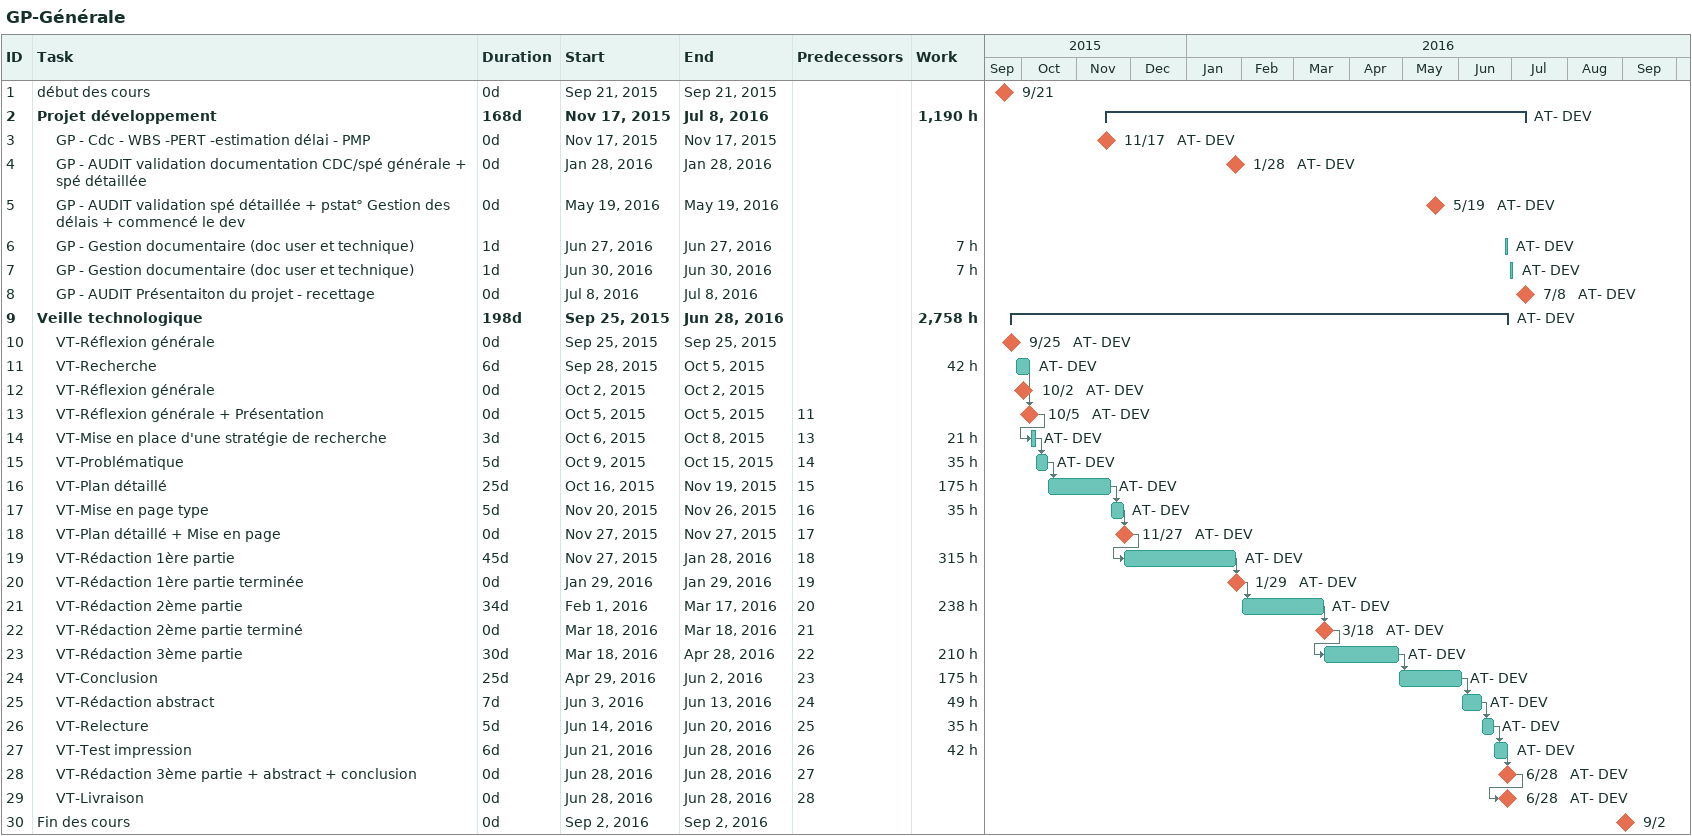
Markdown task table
GP-Générale

| ID | Level | Task | Duration | Start | Finish | Predecessors | Resources | Work (h) |
|---|---|---|---|---|---|---|---|---|
| 1 | 1 | début des cours | 0d | 2015-09-21 | 2015-09-21 |  |  |  |
| 2 | 1 | **Projet développement** | 168d | 2015-11-17 | 2016-07-08 |  | AT- DEV | 1190 |
| 3 | 2 | GP - Cdc - WBS -PERT -estimation délai - PMP | 0d | 2015-11-17 | 2015-11-17 |  | AT- DEV |  |
| 4 | 2 | GP - AUDIT validation documentation CDC/spé générale + spé détaillée | 0d | 2016-01-28 | 2016-01-28 |  | AT- DEV |  |
| 5 | 2 | GP - AUDIT validation spé détaillée + pstat° Gestion des délais + commencé le dev | 0d | 2016-05-19 | 2016-05-19 |  | AT- DEV |  |
| 6 | 2 | GP - Gestion documentaire (doc user et technique) | 1d | 2016-06-27 | 2016-06-27 |  | AT- DEV | 7 |
| 7 | 2 | GP - Gestion documentaire (doc user et technique) | 1d | 2016-06-30 | 2016-06-30 |  | AT- DEV | 7 |
| 8 | 2 | GP - AUDIT Présentaiton du projet - recettage | 0d | 2016-07-08 | 2016-07-08 |  | AT- DEV |  |
| 9 | 1 | **Veille technologique** | 198d | 2015-09-25 | 2016-06-28 |  | AT- DEV | 2758 |
| 10 | 2 | VT-Réflexion générale | 0d | 2015-09-25 | 2015-09-25 |  | AT- DEV |  |
| 11 | 2 | VT-Recherche | 6d | 2015-09-28 | 2015-10-05 |  | AT- DEV | 42 |
| 12 | 2 | VT-Réflexion générale | 0d | 2015-10-02 | 2015-10-02 |  | AT- DEV |  |
| 13 | 2 | VT-Réflexion générale + Présentation | 0d | 2015-10-05 | 2015-10-05 | 11 | AT- DEV |  |
| 14 | 2 | VT-Mise en place d'une stratégie de recherche | 3d | 2015-10-06 | 2015-10-08 | 13 | AT- DEV | 21 |
| 15 | 2 | VT-Problématique | 5d | 2015-10-09 | 2015-10-15 | 14 | AT- DEV | 35 |
| 16 | 2 | VT-Plan détaillé | 25d | 2015-10-16 | 2015-11-19 | 15 | AT- DEV | 175 |
| 17 | 2 | VT-Mise en page type | 5d | 2015-11-20 | 2015-11-26 | 16 | AT- DEV | 35 |
| 18 | 2 | VT-Plan détaillé + Mise en page | 0d | 2015-11-27 | 2015-11-27 | 17 | AT- DEV |  |
| 19 | 2 | VT-Rédaction 1ère partie | 45d | 2015-11-27 | 2016-01-28 | 18 | AT- DEV | 315 |
| 20 | 2 | VT-Rédaction 1ère partie terminée | 0d | 2016-01-29 | 2016-01-29 | 19 | AT- DEV |  |
| 21 | 2 | VT-Rédaction 2ème partie | 34d | 2016-02-01 | 2016-03-17 | 20 | AT- DEV | 238 |
| 22 | 2 | VT-Rédaction 2ème partie terminé | 0d | 2016-03-18 | 2016-03-18 | 21 | AT- DEV |  |
| 23 | 2 | VT-Rédaction 3ème partie | 30d | 2016-03-18 | 2016-04-28 | 22 | AT- DEV | 210 |
| 24 | 2 | VT-Conclusion | 25d | 2016-04-29 | 2016-06-02 | 23 | AT- DEV | 175 |
| 25 | 2 | VT-Rédaction abstract | 7d | 2016-06-03 | 2016-06-13 | 24 | AT- DEV | 49 |
| 26 | 2 | VT-Relecture | 5d | 2016-06-14 | 2016-06-20 | 25 | AT- DEV | 35 |
| 27 | 2 | VT-Test impression | 6d | 2016-06-21 | 2016-06-28 | 26 | AT- DEV | 42 |
| 28 | 2 | VT-Rédaction 3ème partie + abstract + conclusion | 0d | 2016-06-28 | 2016-06-28 | 27 | AT- DEV |  |
| 29 | 2 | VT-Livraison | 0d | 2016-06-28 | 2016-06-28 | 28 | AT- DEV |  |
| 30 | 1 | Fin des cours | 0d | 2016-09-02 | 2016-09-02 |  |  |  |
